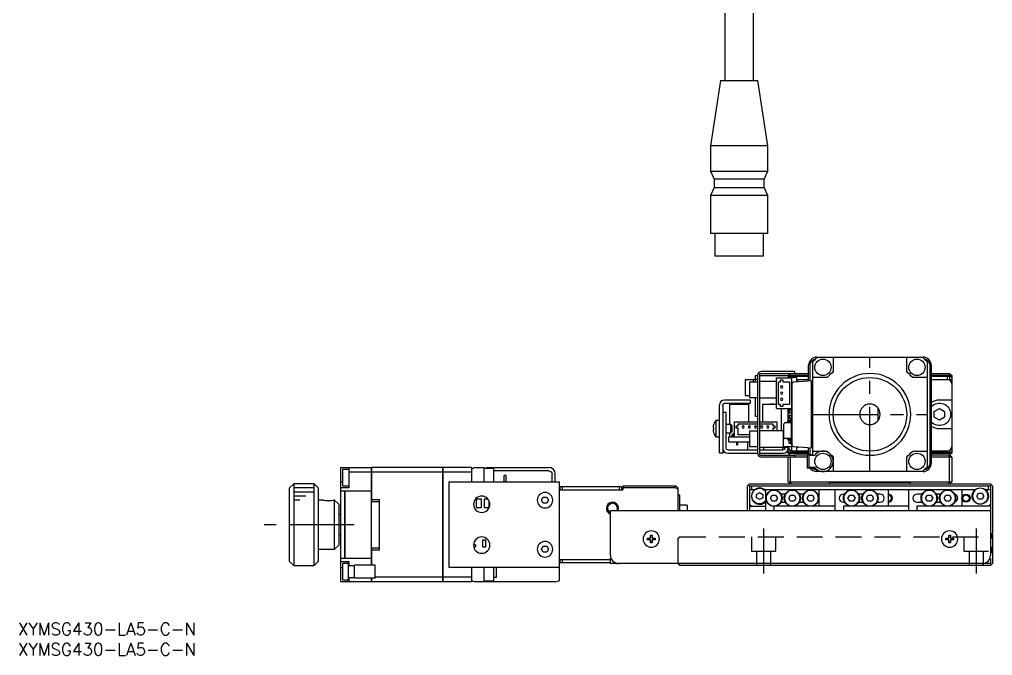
# Model space of a CAD drawing. Extents: x 0 to 396, y -8 to 328.
# Drawn here: x 0.4 to 238.5, y -8 to 147.6 of the extents above; entities that cross this region are included whole.
import ezdxf

# ---------------------------------------------------------------- set-up
doc = ezdxf.new("R2010")
doc.units = 0
doc.header["$LTSCALE"] = 0.5
doc.linetypes.add('CENTER', pattern=[50.8, 31.75, -6.35, 6.35, -6.35])
doc.linetypes.add('DASHED', pattern=[19.05, 12.7, -6.35])
for name, color, linetype in [('MSM_CENTER', 1, 'CENTER'), ('MSM_CONTINUOUS', 7, 'CONTINUOUS'), ('MSM_DASHED', 4, 'DASHED'), ('MSM_NARROW', 5, 'CONTINUOUS'), ('MSM_PART_NUMBER', 7, 'CONTINUOUS')]:
    doc.layers.add(name, color=color, linetype=linetype)
doc.styles.get("Standard").update_dxf_attribs({"font": 'txt.shx', "height": 1, "bigfont": 'bigfont.shx'})

# ---------------------------------------------------------------- blocks, each defined once
blk = doc.blocks.new('*U3')
at = {"layer": 'MSM_PART_NUMBER'}
blk.add_text('XYMSG430-LA5-C-N', height=3, dxfattribs=at).set_placement((0, -3))
blk = doc.blocks.new('*U4')
at = {"layer": 'MSM_PART_NUMBER'}
blk.add_text('XYMSG430-LA5-C-N', height=3, dxfattribs=at).set_placement((0, -8))

msp = doc.modelspace()

# ---------------------------------------------------------------- linework, layer by layer
at = {"layer": 'MSM_CENTER'}
for p, q in [((208.5, 37), (208.5, 65)), ((194.5, 51), (222.5, 51)), ((82.25, 24), (60.25, 24)), ((182.5, 12.06), (182.5, 23.07)), ((234.5, 23.07), (234.5, 12.06))]:
    msp.add_line(p, q, dxfattribs=at)
at = {"layer": 'MSM_CONTINUOUS'}
for p, q in [((173, 180.7), (173, 132.7)), ((180, 132.7), (180, 180.7)), ((171.93, 132.7), (169.5, 116.7)), ((171.93, 132.7), (181.07, 132.7)), ((183.5, 116.7), (181.07, 132.7)), ((183.5, 116.7), (169.5, 116.7)), ((169.5, 116.7), (169.5, 110.5)), ((183.5, 110.5), (183.5, 116.7)), ((169.5, 110.5), (183.5, 110.5)), ((169.5, 110.5), (170.35, 108.5)), ((182.65, 108.5), (183.5, 110.5)), ((182.65, 108.5), (170.35, 108.5)), ((170.35, 108.5), (170.35, 106.5)), ((182.65, 106.5), (182.65, 108.5)), ((170.35, 106.5), (169.5, 104.5)), ((170.35, 106.5), (182.65, 106.5)), ((183.5, 104.5), (182.65, 106.5)), ((183.5, 104.5), (169.5, 104.5)), ((169.5, 104.5), (169.5, 95.2)), ((183.5, 95.2), (183.5, 104.5)), ((183.5, 95.2), (169.5, 95.2)), ((170.55, 95.2), (170.55, 89.7)), ((182.45, 89.7), (182.45, 95.2)), ((182.45, 89.7), (170.55, 89.7)), ((195.65, 65), (221.35, 65)), ((199.5, 65), (199.5, 61.5)), ((217.5, 61.5), (217.5, 65)), ((193.5, 59.18), (193.5, 63)), ((193.88, 59.21), (193.88, 63)), ((194.5, 41), (194.5, 63.85)), ((222.5, 63.85), (222.5, 38.15)), ((223.12, 63), (223.12, 39)), ((223.5, 63), (223.5, 39)), ((180.5, 58.9), (180.5, 60.5)), ((180.5, 60.5), (181, 60.5)), ((181, 60.5), (181, 41.5)), ((181.5, 60.8), (181.5, 41.2)), ((181.5, 60.5), (188.5, 60.5)), ((181.7, 61), (190, 61)), ((190, 61.5), (182, 61.5)), ((185.6, 52.43), (185.6, 59.93)), ((185.6, 59.93), (189.3, 59.93)), ((188.5, 60.5), (188.75, 60.75)), ((189, 60.5), (188.5, 60)), ((188.5, 60.5), (188.5, 59.93)), ((188.75, 60.75), (189, 61)), ((188.75, 60.75), (189, 60.5)), ((193.5, 60.5), (189, 60.5)), ((189, 59.93), (189, 60.3)), ((189, 60.3), (193.5, 60.3)), ((190.5, 60), (189.3, 60)), ((189.3, 60), (189.3, 42)), ((189.5, 60.3), (189.5, 60)), ((190, 61.5), (190, 61)), ((190, 61), (193.5, 61)), ((190.5, 60), (190.5, 58.97)), ((198, 60), (194.5, 60)), ((222.5, 60), (219, 60)), ((223.5, 61), (228, 61)), ((228, 60.5), (223.5, 60.5)), ((223.5, 60.3), (228, 60.3)), ((227.5, 59.5), (227.5, 60.3)), ((228, 61), (228.5, 60.5)), ((228, 60.5), (228.25, 60.75)), ((228.5, 60), (228, 60.5)), ((228, 60.3), (228, 59.5)), ((228.5, 60.5), (228.5, 41.5)), ((178, 59.4), (178, 55.6)), ((180, 59.4), (178, 59.4)), ((179, 58.9), (179, 55.1)), ((181, 58.9), (179, 58.9)), ((180, 58.9), (180, 59.5)), ((180, 58.9), (180, 59.5)), ((180.5, 59.5), (180, 59.5)), ((181, 59.5), (180.5, 59.5)), ((185.6, 59), (181.5, 59)), ((186.1, 53.43), (186.1, 58.93)), ((186.1, 58.93), (186.65, 58.93)), ((186.65, 59.43), (187.15, 59.43)), ((186.65, 58.93), (186.65, 59.43)), ((187.15, 59.43), (187.15, 58.93)), ((187.15, 58.93), (188.8, 58.93)), ((188.8, 58.93), (188.8, 53.43)), ((189.5, 43.38), (189.5, 58.62)), ((189.78, 58.92), (194.5, 59.25)), ((190.5, 59.5), (193.5, 59.5)), ((190.92, 59), (190.5, 59)), ((194.2, 42.77), (194.2, 59.23)), ((223.5, 59.5), (227.5, 59.5)), ((227.5, 59.5), (228.5, 59.5)), ((178, 55.6), (179, 55.6)), ((179, 55.1), (181, 55.1)), ((180.5, 50.5), (180.5, 55.1)), ((181.5, 55), (185.6, 55)), ((171.7, 41.5), (171.7, 53.3)), ((172.5, 53.2), (172.5, 41.5)), ((179.2, 54.5), (172.9, 54.5)), ((173, 53.7), (179.2, 53.7)), ((174.25, 53.5), (178.75, 53.5)), ((174.25, 48.5), (174.25, 53.5)), ((178.75, 53.5), (178.75, 49.2)), ((179.2, 54.5), (179.2, 53.7)), ((182.25, 53.5), (183.25, 53.5)), ((182.25, 49.2), (182.25, 53.5)), ((183.25, 53.5), (183.25, 53.4)), ((185.6, 53.4), (183.25, 53.4)), ((184.05, 53.4), (184.05, 53.5)), ((184.95, 53.5), (184.05, 53.5)), ((184.42, 53.4), (184.42, 53.5)), ((184.57, 53.4), (184.57, 53.5)), ((184.95, 53.4), (184.95, 53.5)), ((185.6, 52.43), (189.3, 52.43)), ((186.65, 53.43), (186.1, 53.43)), ((186.65, 52.93), (186.65, 53.43)), ((187.15, 52.93), (186.65, 52.93)), ((186.75, 52.43), (186.75, 47)), ((187.15, 53.43), (187.15, 52.93)), ((188.8, 53.43), (187.15, 53.43)), ((188.5, 49.41), (188.5, 52.43)), ((210.5, 49.5), (210.5, 52.5)), ((224.25, 51.72), (225.5, 52.44)), ((228.5, 54.5), (225.5, 54.5)), ((225.5, 52.44), (226.75, 51.72)), ((172.5, 51.5), (173.3, 51.5)), ((173.3, 42.7), (173.3, 51.5)), ((181, 50.5), (180.5, 50.5)), ((189.3, 52), (188.5, 52)), ((189.3, 51.25), (188.5, 51.25)), ((189.3, 50.75), (188.5, 50.75)), ((188.75, 51.25), (188.75, 52)), ((188.75, 50), (188.75, 50.75)), ((188.87, 51.25), (188.87, 52)), ((188.87, 50), (188.87, 50.75)), ((189.07, 49.54), (189.07, 50.05)), ((189.07, 50.05), (189.3, 50.05)), ((224.25, 50.28), (224.25, 51.72)), ((225.5, 49.56), (224.25, 50.28)), ((226.75, 50.28), (225.5, 49.56)), ((226.75, 51.72), (226.75, 50.28)), ((170.11, 47.7), (170.24, 47.7)), ((170.24, 48.45), (170.24, 48.43)), ((170.24, 47.7), (170.24, 47.3)), ((170.8, 49.5), (170.8, 45.5)), ((171.7, 49.5), (170.8, 49.5)), ((174.5, 48.5), (173.3, 48.5)), ((174.5, 46.5), (174.5, 48.5)), ((174.7, 48.3), (174.5, 48.5)), ((174.7, 48.3), (174.7, 46.7)), ((175.25, 49.2), (175.25, 45.5)), ((175.25, 49.2), (181, 49.2)), ((175.75, 48.15), (176.25, 48.15)), ((175.75, 47.65), (175.75, 48.15)), ((176.25, 47.65), (175.75, 47.65)), ((176.25, 48.7), (181, 48.7)), ((176.25, 48.15), (176.25, 48.7)), ((176.25, 46), (176.25, 47.65)), ((181.5, 49.2), (185.75, 49.2)), ((181.5, 48.7), (184.75, 48.7)), ((184.75, 48.7), (184.75, 48.15)), ((184.75, 48.15), (185.25, 48.15)), ((185.25, 47.65), (184.75, 47.65)), ((184.75, 47.65), (184.75, 47)), ((185.25, 48.15), (185.25, 47.65)), ((185.75, 49.2), (185.75, 47)), ((187.42, 45.2), (187.42, 48.58)), ((187.45, 48.65), (187.77, 48.97)), ((187.84, 49), (189.1, 49)), ((188.31, 49.11), (188.31, 49)), ((189.07, 50), (188.5, 50)), ((189.06, 49.5), (188.5, 49.5)), ((188.54, 49.11), (188.54, 49)), ((188.97, 49.44), (188.64, 49.44)), ((188.64, 49.21), (188.97, 49.21)), ((188.75, 49.44), (188.75, 49.5)), ((188.75, 49), (188.75, 49.21)), ((188.87, 49.44), (188.87, 49.5)), ((188.87, 49), (188.87, 49.21)), ((189.07, 49.8), (189.3, 49.8)), ((189.07, 49.73), (189.3, 49.73)), ((189.2, 48.9), (189.2, 45.2)), ((189.3, 48.31), (189.2, 48.31)), ((189.3, 49.5), (189.3, 49.5)), ((170.24, 47.3), (170.11, 47.3)), ((170.24, 46.57), (170.24, 46.55)), ((170.8, 45.5), (171.7, 45.5)), ((173.3, 46.5), (174.5, 46.5)), ((174, 45.5), (179, 45.5)), ((174, 44.3), (174, 45.5)), ((174.25, 45.5), (174.25, 46.5)), ((174.5, 46.5), (174.7, 46.7)), ((174.79, 45.5), (174.79, 46.05)), ((174.79, 46.05), (175.02, 46.05)), ((175.02, 45.5), (175.02, 46.3)), ((175.02, 46.3), (175.25, 46.3)), ((179, 46), (176.25, 46)), ((179, 46.9), (179, 43.1)), ((181, 46.9), (179, 46.9)), ((187.42, 47), (181.5, 47)), ((187.3, 46.9), (187.3, 43.1)), ((187.42, 46.9), (187.3, 46.9)), ((189.3, 47.5), (189.2, 47.5)), ((189.3, 46.9), (189.2, 46.9)), ((189.3, 46.78), (189.2, 46.78)), ((225.5, 47.5), (228.5, 47.5)), ((174, 44.3), (179, 44.3)), ((175.87, 44.3), (175.87, 43.5)), ((175.87, 43.5), (176.12, 43.5)), ((176.12, 44.3), (176.12, 43.5)), ((178.5, 44.3), (178.5, 42.3)), ((179, 43.1), (181, 43.1)), ((181.5, 43), (188.5, 43)), ((182.5, 42.3), (182.5, 43)), ((187.2, 42.5), (187.2, 43)), ((187.3, 43.1), (189.3, 43.1)), ((189.1, 45.1), (187.52, 45.1)), ((187.7, 42.7), (187.7, 43)), ((188.31, 45.1), (188.31, 44.99)), ((188.5, 43), (188.5, 42.5)), ((188.54, 45.1), (188.54, 44.99)), ((188.64, 44.89), (188.97, 44.89)), ((188.97, 44.66), (188.64, 44.66)), ((188.75, 44.89), (188.75, 45.1)), ((188.75, 43.83), (188.75, 44.66)), ((189.3, 43.83), (188.75, 43.83)), ((189.07, 44.56), (189.07, 44.05)), ((189.3, 44.36), (189.07, 44.36)), ((189.3, 44.3), (189.07, 44.3)), ((189.3, 44.05), (189.07, 44.05)), ((189.3, 44.78), (189.22, 44.78)), ((194.5, 42.75), (189.78, 43.08)), ((190.5, 43.03), (190.5, 42)), ((190.5, 43), (190.92, 43)), ((172.5, 41.5), (171.7, 41.5)), ((173.7, 42.3), (181, 42.3)), ((173.7, 41.5), (181, 41.5)), ((181.5, 42.3), (187.3, 42.3)), ((181.5, 41.5), (187.3, 41.5)), ((181.7, 41), (190, 41)), ((190, 40.5), (182, 40.5)), ((187.2, 42.5), (187.65, 42.5)), ((188.5, 42.5), (188.7, 42.5)), ((188.5, 41.5), (188.5, 42.5)), ((188.5, 42), (189, 41.5)), ((188.75, 41.25), (188.5, 41.5)), ((188.5, 34.5), (188.5, 40.5)), ((189, 41.5), (188.75, 41.25)), ((189, 41), (188.75, 41.25)), ((189, 41.7), (189, 42.23)), ((193.5, 41.7), (189, 41.7)), ((189, 41.5), (193.5, 41.5)), ((189, 40.5), (189, 34.5)), ((190.5, 42), (189.3, 42)), ((189.5, 42), (189.5, 41.7)), ((190, 41), (190, 40.5)), ((193.1, 41), (190, 41)), ((193.1, 40.5), (190, 40.5)), ((190.5, 42.1), (193.5, 42.1)), ((194.2, 41.1), (193.1, 41.1)), ((193.1, 41.1), (193.1, 37.9)), ((193.5, 41.1), (193.5, 42.82)), ((193.6, 38), (193.6, 41)), ((193.6, 41), (195, 41)), ((193.88, 41.1), (193.88, 42.79)), ((194.2, 41), (194.2, 41.1)), ((194.5, 42), (198, 42)), ((199.5, 40.5), (199.5, 37)), ((217.5, 37), (217.5, 40.5)), ((219, 42), (222.5, 42)), ((223.5, 42.1), (227.5, 42.1)), ((228, 41.7), (223.5, 41.7)), ((223.5, 41.5), (228, 41.5)), ((228, 41), (223.5, 41)), ((228.5, 40.5), (223.5, 40.5)), ((227.5, 41.7), (227.5, 42.1)), ((227.79, 41), (228, 40.5)), ((228, 42.23), (228, 41.7)), ((228, 41.5), (228.5, 42)), ((228.25, 41.25), (228, 41.5)), ((228.25, 41.25), (228, 41)), ((228.5, 40.5), (228, 41)), ((228, 34.5), (228, 40.5)), ((228.5, 41.5), (228.25, 41.25)), ((228.3, 42.5), (228.5, 42.5)), ((228.5, 40.5), (228.5, 34.5)), ((79, 38), (86.5, 38)), ((79, 10), (79, 38)), ((79.5, 33.5), (79.5, 37.5)), ((81, 37.5), (79.5, 37.5)), ((81, 38), (81, 33)), ((86.5, 36.85), (81, 36.85)), ((86.5, 14.1), (86.5, 38)), ((86.5, 37.99), (86.51, 37.99)), ((86.5, 36.84), (86.51, 36.84)), ((86.51, 38), (86.51, 29.65)), ((104, 38), (86.51, 38)), ((104, 36.85), (86.51, 36.85)), ((104, 10), (104, 38)), ((104, 37.99), (104.01, 37.99)), ((104, 36.84), (104.01, 36.84)), ((111, 38), (104.01, 38)), ((104.01, 38), (104.01, 10)), ((111, 36.85), (104.01, 36.85)), ((111, 38), (111, 34.5)), ((112, 38), (114, 38)), ((114, 38), (114, 34.5)), ((116.5, 37.75), (114, 37.75)), ((114.7, 37.75), (114.7, 38)), ((114.7, 38), (129.9, 38)), ((115.2, 38), (115.2, 37.75)), ((116.5, 34.5), (116.5, 37.75)), ((129.9, 37.2), (116.5, 37.2)), ((119, 34.5), (119, 36)), ((119.5, 36), (119, 36)), ((119.5, 34.5), (119.5, 36)), ((130.7, 34.5), (130.7, 36.4)), ((131.5, 34.5), (131.5, 36.4)), ((193.1, 37.9), (194.2, 37.9)), ((195, 38), (193.6, 38)), ((194.2, 37.9), (194.2, 38)), ((221.35, 37), (195.65, 37)), ((67.5, 34), (66.5, 33)), ((67.5, 34), (67.5, 14)), ((72.5, 34), (67.5, 34)), ((72.5, 14), (72.5, 34)), ((73.5, 33), (72.5, 34)), ((79, 34.5), (79.5, 34.5)), ((79.5, 33.5), (81, 33.5)), ((105.5, 34.5), (132.5, 34.5)), ((105.5, 13.5), (105.5, 34.5)), ((132.5, 10.38), (132.5, 34.5)), ((148, 33.5), (148, 32.5)), ((148, 33.5), (161, 33.5)), ((160.89, 33), (160.39, 33.5)), ((161, 33.5), (161.5, 33)), ((178.5, 33.5), (179, 34)), ((178.5, 27.5), (178.5, 33.5)), ((178.75, 33.75), (179, 33.5)), ((179, 34), (238, 34)), ((179, 33.5), (238, 33.5)), ((179, 33.5), (179, 27.5)), ((179.5, 33.5), (179.5, 32.5)), ((188.5, 34.5), (189, 34)), ((188.5, 34.5), (228.5, 34.5)), ((189.21, 34), (189, 34.5)), ((198.5, 34), (198.8, 34.3)), ((218.2, 34.3), (198.8, 34.3)), ((218.2, 34.3), (218.5, 34)), ((228, 34.5), (227.79, 34)), ((228.5, 34.5), (228, 34)), ((237.5, 32.5), (237.5, 33.5)), ((238.5, 33.5), (238, 34)), ((238, 33.5), (238.25, 33.75)), ((238, 33.5), (238, 16.5)), ((238.5, 33.5), (238.5, 22)), ((66.5, 15), (66.5, 33)), ((73.5, 33), (73.5, 15)), ((81, 33), (79, 33)), ((79.2, 32.23), (79, 32.23)), ((79.2, 32.25), (79.2, 32.23)), ((79.2, 32.25), (80, 32.25)), ((80, 15.75), (80, 32.25)), ((80, 32.24), (80.01, 32.24)), ((80.01, 32.25), (80.01, 15.75)), ((80.01, 32.25), (86.5, 32.25)), ((147.7, 33.3), (132.5, 33.3)), ((132.5, 32.5), (148, 32.5)), ((132.7, 32.5), (132.7, 33.3)), ((133.2, 33.3), (133.2, 32.5)), ((147.2, 32.5), (147.2, 33.3)), ((147.7, 33.3), (147.7, 32.5)), ((160.89, 33), (148, 33)), ((161.5, 32.69), (160.89, 33)), ((161.5, 33), (161.5, 27.5)), ((162, 31.25), (161.5, 31.25)), ((162, 27.5), (162, 31.25)), ((180.18, 32.5), (179, 32.5)), ((180.75, 31.43), (181.5, 31.87)), ((180.75, 30.57), (180.75, 31.43)), ((181.5, 31.87), (182.25, 31.43)), ((182.25, 31.43), (182.25, 30.57)), ((234.18, 32.5), (182.82, 32.5)), ((183, 27.5), (183, 32.5)), ((184.13, 30.5), (184.57, 31.25)), ((184.57, 31.25), (185.43, 31.25)), ((185.43, 31.25), (185.87, 30.5)), ((187.77, 31.5), (186.73, 31.5)), ((188.63, 30.5), (189.07, 31.25)), ((189.07, 31.25), (189.93, 31.25)), ((189.93, 31.25), (190.37, 30.5)), ((192.27, 31.5), (191.23, 31.5)), ((193.13, 30.5), (193.57, 31.25)), ((193.57, 31.25), (194.43, 31.25)), ((194.43, 31.25), (194.87, 30.5)), ((196, 32.5), (196, 28.5)), ((200, 27.5), (200, 32.5)), ((202.27, 31.5), (202, 31.5)), ((203.13, 30.5), (203.57, 31.25)), ((203.57, 31.25), (204.43, 31.25)), ((204.43, 31.25), (204.87, 30.5)), ((206.77, 31.5), (205.73, 31.5)), ((207.63, 30.5), (208.07, 31.25)), ((208.07, 31.25), (208.93, 31.25)), ((208.93, 31.25), (209.37, 30.5)), ((211, 31.5), (210.23, 31.5)), ((213, 32.5), (213, 28.5)), ((218, 27.5), (218, 32.5)), ((221.27, 31.5), (220, 31.5)), ((222.13, 30.5), (222.57, 31.25)), ((222.57, 31.25), (223.43, 31.25)), ((223.43, 31.25), (223.87, 30.5)), ((225.77, 31.5), (224.73, 31.5)), ((226.63, 30.5), (227.07, 31.25)), ((227.07, 31.25), (227.93, 31.25)), ((227.93, 31.25), (228.37, 30.5)), ((231, 32.5), (231, 28.5)), ((234.63, 31), (235.07, 31.75)), ((235.07, 30.25), (234.63, 31)), ((235.07, 31.75), (235.93, 31.75)), ((235.93, 31.75), (236.37, 31)), ((236.37, 31), (235.93, 30.25)), ((238, 32.5), (236.82, 32.5)), ((74.75, 30), (73.5, 30)), ((77.25, 30), (77.49, 30)), ((77.5, 18), (77.5, 30)), ((77.5, 30), (78.5, 29)), ((78.5, 29), (78.5, 19)), ((86.5, 29.65), (88.5, 29.65)), ((86.51, 30.15), (88.5, 30.15)), ((88.5, 17.85), (88.5, 30.15)), ((112.18, 30.22), (112.18, 28.22)), ((113.43, 30.22), (112.18, 30.22)), ((113.43, 28.22), (113.43, 30.22)), ((115.08, 30.22), (114.08, 30.22)), ((114.08, 30.22), (114.08, 28.22)), ((115.33, 28.22), (115.33, 29.8)), ((128.13, 30), (128.57, 30.75)), ((128.57, 29.25), (128.13, 30)), ((128.57, 30.75), (129.43, 30.75)), ((129.43, 29.25), (128.57, 29.25)), ((129.43, 30.75), (129.87, 30)), ((129.87, 30), (129.43, 29.25)), ((163.8, 28.75), (162, 28.75)), ((163.8, 28.75), (163.8, 27.5)), ((179.5, 28.5), (179, 29)), ((181.5, 30.13), (180.75, 30.57)), ((182.25, 30.57), (181.5, 30.13)), ((184.57, 29.75), (184.13, 30.5)), ((185.43, 29.75), (184.57, 29.75)), ((185.87, 30.5), (185.43, 29.75)), ((186.73, 29.5), (187.77, 29.5)), ((189.07, 29.75), (188.63, 30.5)), ((189.93, 29.75), (189.07, 29.75)), ((190.37, 30.5), (189.93, 29.75)), ((191.23, 29.5), (192.27, 29.5)), ((193.57, 29.75), (193.13, 30.5)), ((194.43, 29.75), (193.57, 29.75)), ((194.87, 30.5), (194.43, 29.75)), ((202, 29.5), (202.27, 29.5)), ((203.57, 29.75), (203.13, 30.5)), ((204.43, 29.75), (203.57, 29.75)), ((204.87, 30.5), (204.43, 29.75)), ((205.73, 29.5), (206.77, 29.5)), ((208.07, 29.75), (207.63, 30.5)), ((208.93, 29.75), (208.07, 29.75)), ((209.37, 30.5), (208.93, 29.75)), ((210.23, 29.5), (211, 29.5)), ((220, 29.5), (221.27, 29.5)), ((222.57, 29.75), (222.13, 30.5)), ((223.43, 29.75), (222.57, 29.75)), ((223.87, 30.5), (223.43, 29.75)), ((224.73, 29.5), (225.77, 29.5)), ((227.07, 29.75), (226.63, 30.5)), ((227.93, 29.75), (227.07, 29.75)), ((228.37, 30.5), (227.93, 29.75)), ((235.93, 30.25), (235.07, 30.25)), ((238, 29), (237.5, 28.5)), ((79, 26.5), (78.5, 26.5)), ((112.18, 28.22), (113.43, 28.22)), ((114.08, 28.22), (115.33, 28.22)), ((145, 27.5), (238, 27.5)), ((145, 16.5), (145, 27.5)), ((179, 28.5), (183, 28.5)), ((200, 28.5), (185, 28.5)), ((185, 28.5), (185, 27.5)), ((218, 28.5), (202, 28.5)), ((202, 28.5), (202, 27.5)), ((238, 28.5), (220, 28.5)), ((220, 28.5), (220, 27.5)), ((78.5, 21.5), (79, 21.5)), ((238.25, 21.75), (238, 22)), ((238.5, 22), (238, 21.5)), ((238.4, 21.9), (238.4, 21.7)), ((238.4, 21.8), (238.5, 21.7)), ((238.5, 21.7), (238.5, 14.5)), ((112, 19.08), (111.5, 19.08)), ((111.81, 20.08), (112, 20.08)), ((112, 20.33), (112, 20.08)), ((112, 19.08), (112, 18.58)), ((113.67, 20.18), (113.67, 18.58)), ((114.47, 20.18), (113.67, 20.18)), ((114.47, 18.58), (114.47, 20.18)), ((154.07, 20.7), (154.8, 20.7)), ((154.8, 20.3), (154.07, 20.3)), ((154.8, 20.7), (154.8, 21.43)), ((154.8, 19.57), (154.8, 20.3)), ((155.2, 21.43), (155.2, 20.7)), ((155.2, 20.7), (155.93, 20.7)), ((155.2, 20.3), (155.2, 19.57)), ((155.93, 20.3), (155.2, 20.3)), ((227.07, 20.7), (227.8, 20.7)), ((227.8, 20.3), (227.07, 20.3)), ((227.8, 20.7), (227.8, 21.43)), ((227.8, 19.57), (227.8, 20.3)), ((228.2, 21.43), (228.2, 20.7)), ((228.2, 20.7), (228.93, 20.7)), ((228.2, 20.3), (228.2, 19.57)), ((228.93, 20.3), (228.2, 20.3)), ((238, 21.4), (238.1, 21.4)), ((238.5, 21.2), (238, 21.2)), ((238, 21), (238.5, 21)), ((238, 20.5), (238.5, 21)), ((73.5, 18), (77.5, 18)), ((78.5, 19), (77.5, 18)), ((86.5, 18.35), (88.5, 18.35)), ((86.51, 18.35), (86.51, 14.1)), ((86.51, 17.85), (88.5, 17.85)), ((111.55, 18.58), (112, 18.58)), ((113.67, 18.58), (114.47, 18.58)), ((128.13, 18), (128.57, 18.75)), ((128.57, 17.25), (128.13, 18)), ((128.57, 18.75), (129.43, 18.75)), ((129.43, 17.25), (128.57, 17.25)), ((129.43, 18.75), (129.87, 18)), ((129.87, 18), (129.43, 17.25)), ((238, 18.5), (238.3, 18.5)), ((238, 17.3), (238.3, 17.3)), ((238.3, 17.3), (238.3, 18.5)), ((66.5, 15), (67.5, 14)), ((72.5, 14), (73.5, 15)), ((79, 15.77), (79.2, 15.77)), ((79, 15), (81, 15)), ((79.2, 15.77), (79.2, 15.75)), ((80, 15.75), (79.2, 15.75)), ((79.5, 10.5), (79.5, 14.5)), ((80.9, 14.5), (79.5, 14.5)), ((80, 15.76), (80.01, 15.76)), ((86.5, 15.75), (80.01, 15.75)), ((80.9, 10), (80.9, 15)), ((81, 15), (81, 14)), ((132.5, 15.5), (145, 15.5)), ((132.7, 14.7), (132.7, 15.5)), ((145, 14.7), (132.7, 14.7)), ((133.2, 15.5), (133.2, 14.7)), ((145, 14.5), (145, 15.7)), ((238, 14.5), (145, 14.5)), ((162, 14), (161.5, 14.5)), ((162, 14.5), (161.75, 14.25)), ((238, 15.7), (238, 14.5)), ((238.25, 14.25), (238, 14.5)), ((238, 14), (238.5, 14.5)), ((67.5, 14), (72.5, 14)), ((79, 13.5), (79.5, 13.5)), ((80.9, 14), (82.4, 14)), ((87.4, 14.1), (82.4, 14.1)), ((82.4, 10.9), (82.4, 14.1)), ((87.4, 10.9), (87.4, 14.1)), ((132.5, 13.5), (105.5, 13.5)), ((111, 13.5), (111, 10)), ((114, 13.5), (114, 10)), ((116.5, 10.25), (116.5, 13.5)), ((117, 13.5), (117, 11.05)), ((238, 14), (162, 14)), ((86.5, 10), (79, 10)), ((79.5, 10.5), (80.9, 10.5)), ((82.4, 11), (80.9, 11)), ((81, 11), (81, 10)), ((87.4, 10.9), (82.4, 10.9)), ((86.5, 10), (86.5, 10.9)), ((86.5, 10.01), (86.51, 10.01)), ((86.51, 10.9), (86.51, 10)), ((104, 10), (86.51, 10)), ((104, 11.15), (87.4, 11.15)), ((104, 11.16), (104.01, 11.16)), ((104, 10.01), (104.01, 10.01)), ((111, 11.15), (104.01, 11.15)), ((111, 10), (104.01, 10)), ((131.5, 10), (112, 10)), ((114, 10.25), (116.5, 10.25)), ((117, 11.05), (116.5, 11.05)), ((131.5, 10), (132.5, 10.38))]:
    msp.add_line(p, q, dxfattribs=at)
for centre, radius in [((197, 62.5), 2), ((220, 62.5), 2), ((208.5, 51), 9), ((197, 39.5), 2), ((220, 39.5), 2), ((185, 30.5), 2), ((189.5, 30.5), 2), ((194, 30.5), 2), ((204, 30.5), 2), ((208.5, 30.5), 2), ((223, 30.5), 2), ((227.5, 30.5), 2), ((232, 30.5), 0.783), ((235.5, 31), 2)]:
    msp.add_circle(centre, radius, dxfattribs=at)
at = {"layer": 'MSM_CONTINUOUS', "extrusion": (0, 0, -1)}
for centre, radius in [((-208.5, 51), 10), ((-186.9, 57.68), 0.25), ((-186.9, 56.18), 0.25), ((-186.9, 54.68), 0.25), ((-208.5, 51), 2.5), ((-177.5, 47.9), 0.25), ((-179, 47.9), 0.25), ((-180.5, 47.9), 0.25), ((-182, 47.9), 0.25), ((-183.5, 47.9), 0.25), ((-113.5, 29), 2), ((-129, 30), 1.9), ((-185, 30.5), 1.9), ((-189.5, 30.5), 1.9), ((-194, 30.5), 1.9), ((-204, 30.5), 1.9), ((-208.5, 30.5), 1.9), ((-223, 30.5), 1.9), ((-227.5, 30.5), 1.9), ((-235.5, 31), 1.9), ((-155, 20.5), 2), ((-228, 20.5), 2), ((-113.5, 19), 2), ((-129, 18), 1.9)]:
    msp.add_circle(centre, radius, dxfattribs=at)
at = {"layer": 'MSM_CONTINUOUS'}
for centre, radius, start, end in [((195.5, 63), 2, 90, 180), ((221.5, 63), 2, 0, 90), ((182, 60.5), 1, 90, 180), ((227.5, 58.5), 1, 0, 90), ((172.9, 53.3), 1.2, 90, 180), ((225.5, 51), 3.5, 90, 124.8499), ((173.3, 47.5), 3.19, 163.0947, 176.4096), ((173.3, 47.5), 3.2, 141.3178, 162.73), ((187.52, 48.58), 0.1, 135, 180), ((187.84, 48.9), 0.1, 90, 135), ((188.64, 49.11), 0.33, 90, 180), ((188.97, 49.54), 0.33, 270, 0), ((189.1, 48.9), 0.1, 0, 90), ((225.5, 51), 3.5, 235.1501, 270), ((173.3, 47.5), 3.19, 183.5904, 196.9053), ((173.3, 47.5), 3.2, 197.27, 218.6822), ((187.52, 45.2), 0.1, 180, 270), ((188.64, 44.99), 0.33, 180, 270), ((189.5, 43.1), 1, 180, 258.463), ((188.97, 44.56), 0.33, 0, 90), ((189.1, 45.2), 0.1, 270, 0), ((227.5, 43.1), 1, 270, 0), ((173.7, 42.7), 1.2, 180, 270), ((182, 41.5), 1, 180, 270), ((187.3, 42.7), 1.2, 270, 0), ((197, 39.5), 2.5, 216.8699, 143.1301), ((221.5, 39), 2, 270, 0), ((129.9, 36.4), 1.6, 0, 90), ((195.5, 39), 2, 213.367, 270), ((181.5, 31), 2, 41.4096, 319.4584), ((202, 30.5), 1, 90, 270), ((211, 30.5), 1, 270, 90), ((213, 30.5), 0.783, 270, 90), ((220, 30.5), 1, 90, 270), ((229, 30.5), 1, 284.4775, 75.5225), ((76, 35.87), 6, 257.976, 282.024), ((145.5, 28), 1.23, 336.0042, 246.0042), ((238.1, 21.7), 0.3, 270, 0), ((155, 20.5), 0.435, 152.6335, 207.3665), ((155, 20.5), 0.435, 62.6335, 117.3665), ((155, 20.5), 0.435, 242.6335, 297.3665), ((155, 20.5), 0.435, 332.6335, 27.3665), ((228, 20.5), 0.435, 152.6335, 207.3665), ((228, 20.5), 0.435, 62.6335, 117.3665), ((228, 20.5), 0.435, 242.6335, 297.3665), ((228, 20.5), 0.435, 332.6335, 27.3665), ((147, 16.5), 2, 180, 270), ((236, 16.5), 2, 270, 0)]:
    msp.add_arc(centre, radius, start, end, dxfattribs=at)
at = {"layer": 'MSM_CONTINUOUS', "extrusion": (0, 0, -1)}
for centre, radius, start, end in [((-195.5, 63), 1.62, 0, 80.2735), ((-208.5, 51), 19, 42.5369, 47.4631), ((-208.5, 51), 19, 132.5369, 137.4631), ((-221.5, 63), 1.62, 99.7265, 180), ((-181.7, 60.8), 0.2, 0, 90), ((-185.34, 74.16), 19, 221.7998, 228.2002), ((-231.66, 74.16), 19, 311.7998, 318.2002), ((-189.8, 58.62), 0.3, 0, 86), ((-173, 53.2), 0.5, 0, 90), ((-225.5, 51), 2.75, 43.3418, 316.6582), ((-188.64, 49.11), 0.1, 0, 90), ((-188.97, 49.54), 0.1, 180, 270), ((-188.64, 44.99), 0.1, 270, 0), ((-188.97, 44.56), 0.1, 90, 180), ((-189.8, 43.38), 0.3, 274, 0), ((-173.7, 42.7), 0.4, 270, 0), ((-181.7, 41.2), 0.2, 270, 0), ((-187.3, 42.7), 0.4, 180, 270), ((-185.34, 27.84), 19, 131.7998, 138.2002), ((-231.66, 27.84), 19, 41.7998, 48.2002), ((-208.5, 51), 19, 222.5369, 227.4631), ((-221.5, 39), 1.62, 180, 260.2735), ((-112, 36.5), 1.5, 48.1897, 90), ((-129.9, 36.4), 0.8, 90, 180), ((-195.5, 39), 1.62, 279.7265, 321.8273), ((-208.5, 51), 19, 312.5369, 316.8264), ((-181.5, 31), 1.9, 217.8636, 142.1364), ((-155, 20.5), 0.95, 77.8468, 102.1532), ((-228, 20.5), 0.95, 77.8468, 102.1532), ((-155, 20.5), 0.95, 347.8468, 12.1532), ((-155, 20.5), 0.95, 257.8468, 282.1532), ((-155, 20.5), 0.95, 167.8468, 192.1532), ((-228, 20.5), 0.95, 347.8468, 12.1532), ((-228, 20.5), 0.95, 257.8468, 282.1532), ((-228, 20.5), 0.95, 167.8468, 192.1532), ((-114.8, 17.33), 0.2, 359.1926, 104.9266), ((-112, 11.5), 1.5, 270, 311.8103)]:
    msp.add_arc(centre, radius, start, end, dxfattribs=at)
at = {"layer": 'MSM_DASHED'}
for p, q in [((161.5, 20.5), (162, 21)), ((161.5, 20.5), (161.5, 14.5)), ((162, 21), (238, 21)), ((179.5, 21), (179.5, 17.5)), ((185.5, 17.5), (185.5, 21)), ((231.5, 21), (231.5, 17.5)), ((179.5, 17.5), (185.5, 17.5)), ((180.75, 17.5), (180.75, 14)), ((184.25, 14), (184.25, 17.5)), ((231.5, 17.5), (237.5, 17.5)), ((232.75, 17.5), (232.75, 14)), ((236.25, 14), (236.25, 17.5))]:
    msp.add_line(p, q, dxfattribs=at)
at = {"layer": 'MSM_NARROW'}
for p, q in [((72.5, 33), (67.5, 33)), ((72.5, 32), (67.5, 32)), ((70.5, 31), (67.5, 31)), ((69, 30), (67.5, 30))]:
    msp.add_line(p, q, dxfattribs=at)
msp.add_circle((232, 30.5), 1, dxfattribs=at)
for centre, radius, start, end in [((213, 30.5), 1, 270, 90), ((145.5, 28), 1.5, 340.5288, 250.5288)]:
    msp.add_arc(centre, radius, start, end, dxfattribs=at)
at = {"layer": 'MSM_NARROW', "extrusion": (0, 0, -1)}
msp.add_arc((-76, 35.79), 5.98, 255.5705, 284.4937, dxfattribs=at)

# ---------------------------------------------------------------- block references
at = {"layer": 'MSM_CONTINUOUS'}
for name in ['*U3', '*U4']:
    msp.add_blockref(name, (0, 0), dxfattribs=at)

doc.saveas('drawing.dxf')
